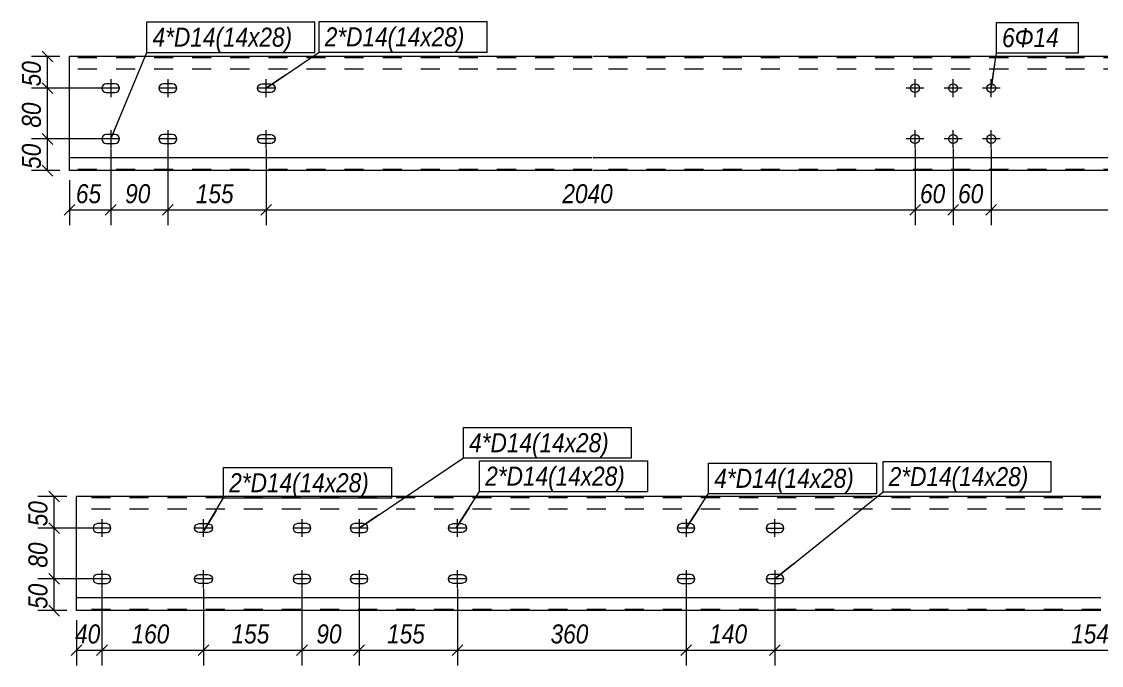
# Model space of a CAD drawing. Header units: millimetres. Extents: x 181 to 4047, y 165 to 2266.
# Drawn here: x 1724.9 to 1838.3, y 269.4 to 337 of the extents above; entities that cross this region are included whole.
import ezdxf

# ---------------------------------------------------------------- set-up
doc = ezdxf.new("R2010")
doc.units = ezdxf.units.MM
doc.linetypes.add('XKITLINE00', pattern=[0])
doc.linetypes.add('XKITLINE02', pattern=[4, 2, -2])
for name, color, linetype, lineweight in [('Bolt', 7, 'Continuous', 0), ('BoltMark', 3, 'Continuous', 0), ('Part', 2, 'Continuous', 0), ('Z-DIMENSIONS', 1, 'Continuous', 0)]:
    doc.layers.add(name, color=color, linetype=linetype, lineweight=lineweight)
doc.styles.add('Arial Italic', font='ariali.ttf')

msp = doc.modelspace()

# ---------------------------------------------------------------- linework, layer by layer
at = {"layer": 'Bolt', "color": 3, "linetype": 'XKITLINE00', "lineweight": 0}
for p, q in [((1733.4, 330.17), (1733.37, 329.99)), ((1733.37, 329.99), (1733.37, 329.99)), ((1733.37, 329.99), (1733.4, 329.81)), ((1735.23, 329.99), (1733.37, 329.99)), ((1733.5, 330.32), (1733.4, 330.17)), ((1733.66, 330.42), (1733.5, 330.32)), ((1733.83, 330.46), (1733.66, 330.42)), ((1734.77, 330.46), (1733.83, 330.46)), ((1734.3, 330.93), (1734.3, 329.06)), ((1734.95, 330.42), (1734.77, 330.46)), ((1735.1, 330.32), (1734.95, 330.42)), ((1735.2, 330.17), (1735.1, 330.32)), ((1735.23, 329.99), (1735.2, 330.17)), ((1735.2, 329.81), (1735.23, 329.99)), ((1735.23, 329.99), (1735.23, 329.99)), ((1739.4, 330.17), (1739.37, 329.99)), ((1739.37, 329.99), (1739.37, 329.99)), ((1739.37, 329.99), (1739.4, 329.81)), ((1741.23, 329.99), (1739.37, 329.99)), ((1739.5, 330.32), (1739.4, 330.17)), ((1739.66, 330.42), (1739.5, 330.32)), ((1739.83, 330.46), (1739.66, 330.42)), ((1740.77, 330.46), (1739.83, 330.46)), ((1740.3, 330.93), (1740.3, 329.06)), ((1740.95, 330.42), (1740.77, 330.46)), ((1741.1, 330.32), (1740.95, 330.42)), ((1741.2, 330.17), (1741.1, 330.32)), ((1741.23, 329.99), (1741.2, 330.17)), ((1741.2, 329.81), (1741.23, 329.99)), ((1741.23, 329.99), (1741.23, 329.99)), ((1749.7, 329.99), (1749.74, 330.17)), ((1749.74, 329.81), (1749.7, 329.99)), ((1749.7, 329.99), (1749.7, 329.99)), ((1751.57, 329.99), (1749.7, 329.99)), ((1749.74, 330.17), (1749.84, 330.32)), ((1749.84, 330.32), (1749.99, 330.42)), ((1749.99, 330.42), (1750.17, 330.46)), ((1750.17, 330.46), (1751.1, 330.46)), ((1750.63, 329.06), (1750.63, 330.93)), ((1751.1, 330.46), (1751.28, 330.42)), ((1751.28, 330.42), (1751.43, 330.32)), ((1751.43, 330.32), (1751.53, 330.17)), ((1751.53, 330.17), (1751.57, 329.99)), ((1751.57, 329.99), (1751.53, 329.81)), ((1751.57, 329.99), (1751.57, 329.99)), ((1819.7, 329.99), (1817.83, 329.99)), ((1818.76, 329.06), (1818.76, 330.93)), ((1823.7, 329.99), (1821.83, 329.99)), ((1822.76, 329.06), (1822.76, 330.93)), ((1827.7, 329.99), (1825.83, 329.99)), ((1826.76, 329.06), (1826.76, 330.93)), ((1733.4, 329.81), (1733.5, 329.66)), ((1733.5, 329.66), (1733.66, 329.56)), ((1733.66, 329.56), (1733.83, 329.53)), ((1733.83, 329.53), (1734.77, 329.53)), ((1734.77, 329.53), (1734.95, 329.56)), ((1734.95, 329.56), (1735.1, 329.66)), ((1735.1, 329.66), (1735.2, 329.81)), ((1739.4, 329.81), (1739.5, 329.66)), ((1739.5, 329.66), (1739.66, 329.56)), ((1739.66, 329.56), (1739.83, 329.53)), ((1739.83, 329.53), (1740.77, 329.53)), ((1740.77, 329.53), (1740.95, 329.56)), ((1740.95, 329.56), (1741.1, 329.66)), ((1741.1, 329.66), (1741.2, 329.81)), ((1749.84, 329.66), (1749.74, 329.81)), ((1749.99, 329.56), (1749.84, 329.66)), ((1750.17, 329.53), (1749.99, 329.56)), ((1751.1, 329.53), (1750.17, 329.53)), ((1751.28, 329.56), (1751.1, 329.53)), ((1751.43, 329.66), (1751.28, 329.56)), ((1751.53, 329.81), (1751.43, 329.66)), ((1734.3, 325.59), (1734.3, 323.73)), ((1740.3, 325.59), (1740.3, 323.73)), ((1750.63, 323.73), (1750.63, 325.59)), ((1818.76, 323.73), (1818.76, 325.59)), ((1822.76, 323.73), (1822.76, 325.59)), ((1826.76, 323.73), (1826.76, 325.59)), ((1733.4, 324.84), (1733.37, 324.66)), ((1733.37, 324.66), (1733.37, 324.66)), ((1733.37, 324.66), (1733.4, 324.48)), ((1735.23, 324.66), (1733.37, 324.66)), ((1733.5, 324.99), (1733.4, 324.84)), ((1733.4, 324.48), (1733.5, 324.33)), ((1733.66, 325.09), (1733.5, 324.99)), ((1733.5, 324.33), (1733.66, 324.23)), ((1733.83, 325.13), (1733.66, 325.09)), ((1734.77, 325.13), (1733.83, 325.13)), ((1734.95, 325.09), (1734.77, 325.13)), ((1735.1, 324.99), (1734.95, 325.09)), ((1734.95, 324.23), (1735.1, 324.33)), ((1735.2, 324.84), (1735.1, 324.99)), ((1735.1, 324.33), (1735.2, 324.48)), ((1735.23, 324.66), (1735.2, 324.84)), ((1735.2, 324.48), (1735.23, 324.66)), ((1735.23, 324.66), (1735.23, 324.66)), ((1739.4, 324.84), (1739.37, 324.66)), ((1739.37, 324.66), (1739.37, 324.66)), ((1739.37, 324.66), (1739.4, 324.48)), ((1741.23, 324.66), (1739.37, 324.66)), ((1739.5, 324.99), (1739.4, 324.84)), ((1739.4, 324.48), (1739.5, 324.33)), ((1739.66, 325.09), (1739.5, 324.99)), ((1739.5, 324.33), (1739.66, 324.23)), ((1739.83, 325.13), (1739.66, 325.09)), ((1740.77, 325.13), (1739.83, 325.13)), ((1740.95, 325.09), (1740.77, 325.13)), ((1741.1, 324.99), (1740.95, 325.09)), ((1740.95, 324.23), (1741.1, 324.33)), ((1741.2, 324.84), (1741.1, 324.99)), ((1741.1, 324.33), (1741.2, 324.48)), ((1741.23, 324.66), (1741.2, 324.84)), ((1741.2, 324.48), (1741.23, 324.66)), ((1741.23, 324.66), (1741.23, 324.66)), ((1749.7, 324.66), (1749.74, 324.84)), ((1749.74, 324.48), (1749.7, 324.66)), ((1749.7, 324.66), (1749.7, 324.66)), ((1751.57, 324.66), (1749.7, 324.66)), ((1749.74, 324.84), (1749.84, 324.99)), ((1749.84, 324.33), (1749.74, 324.48)), ((1749.84, 324.99), (1749.99, 325.09)), ((1749.99, 324.23), (1749.84, 324.33)), ((1749.99, 325.09), (1750.17, 325.13)), ((1750.17, 325.13), (1751.1, 325.13)), ((1751.1, 325.13), (1751.28, 325.09)), ((1751.28, 325.09), (1751.43, 324.99)), ((1751.43, 324.33), (1751.28, 324.23)), ((1751.43, 324.99), (1751.53, 324.84)), ((1751.53, 324.48), (1751.43, 324.33)), ((1751.53, 324.84), (1751.57, 324.66)), ((1751.57, 324.66), (1751.53, 324.48)), ((1751.57, 324.66), (1751.57, 324.66)), ((1819.7, 324.66), (1817.83, 324.66)), ((1823.7, 324.66), (1821.83, 324.66)), ((1827.7, 324.66), (1825.83, 324.66)), ((1733.66, 324.23), (1733.83, 324.19)), ((1733.83, 324.19), (1734.77, 324.19)), ((1734.77, 324.19), (1734.95, 324.23)), ((1739.66, 324.23), (1739.83, 324.19)), ((1739.83, 324.19), (1740.77, 324.19)), ((1740.77, 324.19), (1740.95, 324.23)), ((1750.17, 324.19), (1749.99, 324.23)), ((1751.1, 324.19), (1750.17, 324.19)), ((1751.28, 324.23), (1751.1, 324.19)), ((1733.38, 284.73), (1733.38, 282.86)), ((1744.05, 282.86), (1744.05, 284.73)), ((1754.38, 284.73), (1754.38, 282.86)), ((1760.38, 284.73), (1760.38, 282.86)), ((1770.71, 282.86), (1770.71, 284.73)), ((1794.71, 284.73), (1794.71, 282.86)), ((1804.05, 282.86), (1804.05, 284.73)), ((1732.48, 283.97), (1732.45, 283.79)), ((1732.45, 283.79), (1732.45, 283.79)), ((1732.45, 283.79), (1732.48, 283.61)), ((1734.31, 283.79), (1732.45, 283.79)), ((1732.58, 284.12), (1732.48, 283.97)), ((1732.48, 283.61), (1732.58, 283.46)), ((1732.74, 284.22), (1732.58, 284.12)), ((1732.58, 283.46), (1732.74, 283.36)), ((1732.91, 284.26), (1732.74, 284.22)), ((1733.85, 284.26), (1732.91, 284.26)), ((1734.03, 284.22), (1733.85, 284.26)), ((1734.18, 284.12), (1734.03, 284.22)), ((1734.03, 283.36), (1734.18, 283.46)), ((1734.28, 283.97), (1734.18, 284.12)), ((1734.18, 283.46), (1734.28, 283.61)), ((1734.31, 283.79), (1734.28, 283.97)), ((1734.28, 283.61), (1734.31, 283.79)), ((1734.31, 283.79), (1734.31, 283.79)), ((1743.11, 283.79), (1743.15, 283.97)), ((1743.15, 283.61), (1743.11, 283.79)), ((1743.11, 283.79), (1743.11, 283.79)), ((1744.98, 283.79), (1743.11, 283.79)), ((1743.15, 283.97), (1743.25, 284.12)), ((1743.25, 283.46), (1743.15, 283.61)), ((1743.25, 284.12), (1743.4, 284.22)), ((1743.4, 283.36), (1743.25, 283.46)), ((1743.4, 284.22), (1743.58, 284.26)), ((1743.58, 284.26), (1744.51, 284.26)), ((1744.51, 284.26), (1744.69, 284.22)), ((1744.69, 284.22), (1744.84, 284.12)), ((1744.84, 283.46), (1744.69, 283.36)), ((1744.84, 284.12), (1744.94, 283.97)), ((1744.94, 283.61), (1744.84, 283.46)), ((1744.94, 283.97), (1744.98, 283.79)), ((1744.98, 283.79), (1744.94, 283.61)), ((1744.98, 283.79), (1744.98, 283.79)), ((1753.48, 283.97), (1753.45, 283.79)), ((1753.45, 283.79), (1753.45, 283.79)), ((1753.45, 283.79), (1753.48, 283.61)), ((1755.31, 283.79), (1753.45, 283.79)), ((1753.58, 284.12), (1753.48, 283.97)), ((1753.48, 283.61), (1753.58, 283.46)), ((1753.74, 284.22), (1753.58, 284.12)), ((1753.58, 283.46), (1753.74, 283.36)), ((1753.91, 284.26), (1753.74, 284.22)), ((1754.85, 284.26), (1753.91, 284.26)), ((1755.03, 284.22), (1754.85, 284.26)), ((1755.18, 284.12), (1755.03, 284.22)), ((1755.03, 283.36), (1755.18, 283.46)), ((1755.28, 283.97), (1755.18, 284.12)), ((1755.18, 283.46), (1755.28, 283.61)), ((1755.31, 283.79), (1755.28, 283.97)), ((1755.28, 283.61), (1755.31, 283.79)), ((1755.31, 283.79), (1755.31, 283.79)), ((1759.48, 283.97), (1759.45, 283.79)), ((1759.45, 283.79), (1759.45, 283.79)), ((1759.45, 283.79), (1759.48, 283.61)), ((1761.31, 283.79), (1759.45, 283.79)), ((1759.58, 284.12), (1759.48, 283.97)), ((1759.48, 283.61), (1759.58, 283.46)), ((1759.74, 284.22), (1759.58, 284.12)), ((1759.58, 283.46), (1759.74, 283.36)), ((1759.91, 284.26), (1759.74, 284.22)), ((1760.85, 284.26), (1759.91, 284.26)), ((1761.03, 284.22), (1760.85, 284.26)), ((1761.18, 284.12), (1761.03, 284.22)), ((1761.03, 283.36), (1761.18, 283.46)), ((1761.28, 283.97), (1761.18, 284.12)), ((1761.18, 283.46), (1761.28, 283.61)), ((1761.31, 283.79), (1761.28, 283.97)), ((1761.28, 283.61), (1761.31, 283.79)), ((1761.31, 283.79), (1761.31, 283.79)), ((1769.78, 283.79), (1769.82, 283.97)), ((1769.82, 283.61), (1769.78, 283.79)), ((1769.78, 283.79), (1769.78, 283.79)), ((1771.65, 283.79), (1769.78, 283.79)), ((1769.82, 283.97), (1769.92, 284.12)), ((1769.92, 283.46), (1769.82, 283.61)), ((1769.92, 284.12), (1770.07, 284.22)), ((1770.07, 283.36), (1769.92, 283.46)), ((1770.07, 284.22), (1770.25, 284.26)), ((1770.25, 284.26), (1771.18, 284.26)), ((1771.18, 284.26), (1771.36, 284.22)), ((1771.36, 284.22), (1771.51, 284.12)), ((1771.51, 283.46), (1771.36, 283.36)), ((1771.51, 284.12), (1771.61, 283.97)), ((1771.61, 283.61), (1771.51, 283.46)), ((1771.61, 283.97), (1771.65, 283.79)), ((1771.65, 283.79), (1771.61, 283.61)), ((1771.65, 283.79), (1771.65, 283.79)), ((1793.82, 283.97), (1793.78, 283.79)), ((1793.78, 283.79), (1793.78, 283.79)), ((1793.78, 283.79), (1793.82, 283.61)), ((1795.65, 283.79), (1793.78, 283.79)), ((1793.92, 284.12), (1793.82, 283.97)), ((1793.82, 283.61), (1793.92, 283.46)), ((1794.07, 284.22), (1793.92, 284.12)), ((1793.92, 283.46), (1794.07, 283.36)), ((1794.25, 284.26), (1794.07, 284.22)), ((1795.18, 284.26), (1794.25, 284.26)), ((1795.36, 284.22), (1795.18, 284.26)), ((1795.51, 284.12), (1795.36, 284.22)), ((1795.36, 283.36), (1795.51, 283.46)), ((1795.61, 283.97), (1795.51, 284.12)), ((1795.51, 283.46), (1795.61, 283.61)), ((1795.65, 283.79), (1795.61, 283.97)), ((1795.61, 283.61), (1795.65, 283.79)), ((1795.65, 283.79), (1795.65, 283.79)), ((1803.15, 283.97), (1803.11, 283.79)), ((1803.11, 283.79), (1803.11, 283.79)), ((1803.11, 283.79), (1803.15, 283.61)), ((1803.11, 283.79), (1804.98, 283.79)), ((1803.25, 284.12), (1803.15, 283.97)), ((1803.15, 283.61), (1803.25, 283.46)), ((1803.4, 284.22), (1803.25, 284.12)), ((1803.25, 283.46), (1803.4, 283.36)), ((1803.58, 284.26), (1803.4, 284.22)), ((1804.51, 284.26), (1803.58, 284.26)), ((1804.69, 284.22), (1804.51, 284.26)), ((1804.84, 284.12), (1804.69, 284.22)), ((1804.69, 283.36), (1804.84, 283.46)), ((1804.94, 283.97), (1804.84, 284.12)), ((1804.84, 283.46), (1804.94, 283.61)), ((1804.98, 283.79), (1804.94, 283.97)), ((1804.94, 283.61), (1804.98, 283.79)), ((1804.98, 283.79), (1804.98, 283.79)), ((1732.74, 283.36), (1732.91, 283.33)), ((1732.91, 283.33), (1733.85, 283.33)), ((1733.85, 283.33), (1734.03, 283.36)), ((1743.58, 283.33), (1743.4, 283.36)), ((1744.51, 283.33), (1743.58, 283.33)), ((1744.69, 283.36), (1744.51, 283.33)), ((1753.74, 283.36), (1753.91, 283.33)), ((1753.91, 283.33), (1754.85, 283.33)), ((1754.85, 283.33), (1755.03, 283.36)), ((1759.74, 283.36), (1759.91, 283.33)), ((1759.91, 283.33), (1760.85, 283.33)), ((1760.85, 283.33), (1761.03, 283.36)), ((1770.25, 283.33), (1770.07, 283.36)), ((1771.18, 283.33), (1770.25, 283.33)), ((1771.36, 283.36), (1771.18, 283.33)), ((1794.07, 283.36), (1794.25, 283.33)), ((1794.25, 283.33), (1795.18, 283.33)), ((1795.18, 283.33), (1795.36, 283.36)), ((1803.4, 283.36), (1803.58, 283.33)), ((1803.58, 283.33), (1804.51, 283.33)), ((1804.51, 283.33), (1804.69, 283.36)), ((1732.91, 278.93), (1732.74, 278.89)), ((1733.85, 278.93), (1732.91, 278.93)), ((1733.38, 279.39), (1733.38, 277.53)), ((1734.03, 278.89), (1733.85, 278.93)), ((1743.4, 278.89), (1743.58, 278.93)), ((1743.58, 278.93), (1744.51, 278.93)), ((1744.05, 277.53), (1744.05, 279.39)), ((1744.51, 278.93), (1744.69, 278.89)), ((1753.91, 278.93), (1753.74, 278.89)), ((1754.85, 278.93), (1753.91, 278.93)), ((1754.38, 279.39), (1754.38, 277.53)), ((1755.03, 278.89), (1754.85, 278.93)), ((1759.91, 278.93), (1759.74, 278.89)), ((1760.85, 278.93), (1759.91, 278.93)), ((1760.38, 279.39), (1760.38, 277.53)), ((1761.03, 278.89), (1760.85, 278.93)), ((1770.07, 278.89), (1770.25, 278.93)), ((1770.25, 278.93), (1771.18, 278.93)), ((1770.71, 277.53), (1770.71, 279.39)), ((1771.18, 278.93), (1771.36, 278.89)), ((1794.25, 278.93), (1794.07, 278.89)), ((1795.18, 278.93), (1794.25, 278.93)), ((1794.71, 279.39), (1794.71, 277.53)), ((1795.36, 278.89), (1795.18, 278.93)), ((1803.58, 278.93), (1803.4, 278.89)), ((1804.51, 278.93), (1803.58, 278.93)), ((1804.05, 279.39), (1804.05, 277.53)), ((1804.69, 278.89), (1804.51, 278.93)), ((1732.48, 278.64), (1732.45, 278.46)), ((1732.45, 278.46), (1732.45, 278.46)), ((1732.45, 278.46), (1732.48, 278.28)), ((1734.31, 278.46), (1732.45, 278.46)), ((1732.58, 278.79), (1732.48, 278.64)), ((1732.48, 278.28), (1732.58, 278.13)), ((1732.74, 278.89), (1732.58, 278.79)), ((1732.58, 278.13), (1732.74, 278.03)), ((1732.74, 278.03), (1732.91, 277.99)), ((1732.91, 277.99), (1733.85, 277.99)), ((1733.85, 277.99), (1734.03, 278.03)), ((1734.18, 278.79), (1734.03, 278.89)), ((1734.03, 278.03), (1734.18, 278.13)), ((1734.28, 278.64), (1734.18, 278.79)), ((1734.18, 278.13), (1734.28, 278.28)), ((1734.31, 278.46), (1734.28, 278.64)), ((1734.28, 278.28), (1734.31, 278.46)), ((1734.31, 278.46), (1734.31, 278.46)), ((1743.11, 278.46), (1743.15, 278.64)), ((1743.15, 278.28), (1743.11, 278.46)), ((1743.11, 278.46), (1743.11, 278.46)), ((1744.98, 278.46), (1743.11, 278.46)), ((1743.15, 278.64), (1743.25, 278.79)), ((1743.25, 278.13), (1743.15, 278.28)), ((1743.25, 278.79), (1743.4, 278.89)), ((1743.4, 278.03), (1743.25, 278.13)), ((1743.58, 277.99), (1743.4, 278.03)), ((1744.51, 277.99), (1743.58, 277.99)), ((1744.69, 278.03), (1744.51, 277.99)), ((1744.69, 278.89), (1744.84, 278.79)), ((1744.84, 278.13), (1744.69, 278.03)), ((1744.84, 278.79), (1744.94, 278.64)), ((1744.94, 278.28), (1744.84, 278.13)), ((1744.94, 278.64), (1744.98, 278.46)), ((1744.98, 278.46), (1744.94, 278.28)), ((1744.98, 278.46), (1744.98, 278.46)), ((1753.48, 278.64), (1753.45, 278.46)), ((1753.45, 278.46), (1753.45, 278.46)), ((1753.45, 278.46), (1753.48, 278.28)), ((1755.31, 278.46), (1753.45, 278.46)), ((1753.58, 278.79), (1753.48, 278.64)), ((1753.48, 278.28), (1753.58, 278.13)), ((1753.74, 278.89), (1753.58, 278.79)), ((1753.58, 278.13), (1753.74, 278.03)), ((1753.74, 278.03), (1753.91, 277.99)), ((1753.91, 277.99), (1754.85, 277.99)), ((1754.85, 277.99), (1755.03, 278.03)), ((1755.18, 278.79), (1755.03, 278.89)), ((1755.03, 278.03), (1755.18, 278.13)), ((1755.28, 278.64), (1755.18, 278.79)), ((1755.18, 278.13), (1755.28, 278.28)), ((1755.31, 278.46), (1755.28, 278.64)), ((1755.28, 278.28), (1755.31, 278.46)), ((1755.31, 278.46), (1755.31, 278.46)), ((1759.48, 278.64), (1759.45, 278.46)), ((1759.45, 278.46), (1759.45, 278.46)), ((1759.45, 278.46), (1759.48, 278.28)), ((1761.31, 278.46), (1759.45, 278.46)), ((1759.58, 278.79), (1759.48, 278.64)), ((1759.48, 278.28), (1759.58, 278.13)), ((1759.74, 278.89), (1759.58, 278.79)), ((1759.58, 278.13), (1759.74, 278.03)), ((1759.74, 278.03), (1759.91, 277.99)), ((1759.91, 277.99), (1760.85, 277.99)), ((1760.85, 277.99), (1761.03, 278.03)), ((1761.18, 278.79), (1761.03, 278.89)), ((1761.03, 278.03), (1761.18, 278.13)), ((1761.28, 278.64), (1761.18, 278.79)), ((1761.18, 278.13), (1761.28, 278.28)), ((1761.31, 278.46), (1761.28, 278.64)), ((1761.28, 278.28), (1761.31, 278.46)), ((1761.31, 278.46), (1761.31, 278.46)), ((1769.78, 278.46), (1769.82, 278.64)), ((1769.82, 278.28), (1769.78, 278.46)), ((1769.78, 278.46), (1769.78, 278.46)), ((1771.65, 278.46), (1769.78, 278.46)), ((1769.82, 278.64), (1769.92, 278.79)), ((1769.92, 278.13), (1769.82, 278.28)), ((1769.92, 278.79), (1770.07, 278.89)), ((1770.07, 278.03), (1769.92, 278.13)), ((1770.25, 277.99), (1770.07, 278.03)), ((1771.18, 277.99), (1770.25, 277.99)), ((1771.36, 278.03), (1771.18, 277.99)), ((1771.36, 278.89), (1771.51, 278.79)), ((1771.51, 278.13), (1771.36, 278.03)), ((1771.51, 278.79), (1771.61, 278.64)), ((1771.61, 278.28), (1771.51, 278.13)), ((1771.61, 278.64), (1771.65, 278.46)), ((1771.65, 278.46), (1771.61, 278.28)), ((1771.65, 278.46), (1771.65, 278.46)), ((1793.82, 278.64), (1793.78, 278.46)), ((1793.78, 278.46), (1793.78, 278.46)), ((1793.78, 278.46), (1793.82, 278.28)), ((1795.65, 278.46), (1793.78, 278.46)), ((1793.92, 278.79), (1793.82, 278.64)), ((1793.82, 278.28), (1793.92, 278.13)), ((1794.07, 278.89), (1793.92, 278.79)), ((1793.92, 278.13), (1794.07, 278.03)), ((1794.07, 278.03), (1794.25, 277.99)), ((1794.25, 277.99), (1795.18, 277.99)), ((1795.18, 277.99), (1795.36, 278.03)), ((1795.51, 278.79), (1795.36, 278.89)), ((1795.36, 278.03), (1795.51, 278.13)), ((1795.61, 278.64), (1795.51, 278.79)), ((1795.51, 278.13), (1795.61, 278.28)), ((1795.65, 278.46), (1795.61, 278.64)), ((1795.61, 278.28), (1795.65, 278.46)), ((1795.65, 278.46), (1795.65, 278.46)), ((1803.15, 278.64), (1803.11, 278.46)), ((1803.11, 278.46), (1803.11, 278.46)), ((1803.11, 278.46), (1803.15, 278.28)), ((1804.98, 278.46), (1803.11, 278.46)), ((1803.25, 278.79), (1803.15, 278.64)), ((1803.15, 278.28), (1803.25, 278.13)), ((1803.4, 278.89), (1803.25, 278.79)), ((1803.25, 278.13), (1803.4, 278.03)), ((1803.4, 278.03), (1803.58, 277.99)), ((1803.58, 277.99), (1804.51, 277.99)), ((1804.51, 277.99), (1804.69, 278.03)), ((1804.84, 278.79), (1804.69, 278.89)), ((1804.69, 278.03), (1804.84, 278.13)), ((1804.94, 278.64), (1804.84, 278.79)), ((1804.84, 278.13), (1804.94, 278.28)), ((1804.98, 278.46), (1804.94, 278.64)), ((1804.94, 278.28), (1804.98, 278.46)), ((1804.98, 278.46), (1804.98, 278.46))]:
    msp.add_line(p, q, dxfattribs=at)
for centre in [(1818.76, 329.99), (1822.76, 329.99), (1826.76, 329.99), (1818.76, 324.66), (1822.76, 324.66), (1826.76, 324.66)]:
    msp.add_circle(centre, 0.467, dxfattribs=at)
at = {"layer": 'BoltMark', "color": 3, "linetype": 'XKITLINE00', "lineweight": 0}
for p, q in [((1738.1, 336.95), (1755.75, 336.95)), ((1738.1, 333.75), (1738.1, 336.95)), ((1755.75, 333.75), (1755.75, 336.95)), ((1756.18, 336.98), (1773.84, 336.98)), ((1756.18, 333.78), (1756.18, 336.98)), ((1773.84, 333.78), (1773.84, 336.98)), ((1827.3, 336.9), (1835.92, 336.9)), ((1827.3, 333.7), (1827.3, 336.9)), ((1835.92, 333.7), (1835.92, 336.9)), ((1734.3, 324.66), (1738.1, 333.75)), ((1738.1, 333.75), (1755.75, 333.75)), ((1750.63, 329.99), (1756.18, 333.78)), ((1756.18, 333.78), (1773.84, 333.78)), ((1826.76, 329.99), (1827.3, 333.7)), ((1827.3, 333.7), (1835.92, 333.7)), ((1827.12, 332.47), (1826.76, 329.99)), ((1752.7, 331.4), (1750.63, 329.99)), ((1735.26, 326.97), (1734.3, 324.66)), ((1771.34, 294.36), (1789, 294.36)), ((1771.34, 291.16), (1771.34, 294.36)), ((1789, 291.16), (1789, 294.36)), ((1760.38, 283.79), (1771.34, 291.16)), ((1771.34, 291.16), (1789, 291.16)), ((1773.03, 290.85), (1790.69, 290.85)), ((1773.03, 287.65), (1773.03, 290.85)), ((1790.69, 287.65), (1790.69, 290.85)), ((1797.08, 290.62), (1814.73, 290.62)), ((1797.08, 287.42), (1797.08, 290.62)), ((1814.73, 287.42), (1814.73, 290.62)), ((1815.4, 290.8), (1833.06, 290.8)), ((1815.4, 287.6), (1815.4, 290.8)), ((1833.06, 287.6), (1833.06, 290.8)), ((1746.15, 290.16), (1763.81, 290.16)), ((1746.15, 286.96), (1746.15, 290.16)), ((1763.81, 286.96), (1763.81, 290.16)), ((1744.08, 283.5), (1746.15, 286.96)), ((1746.15, 286.96), (1763.81, 286.96)), ((1770.59, 283.81), (1773.03, 287.65)), ((1773.03, 287.65), (1790.69, 287.65)), ((1794.71, 283.79), (1797.08, 287.42)), ((1797.08, 287.42), (1814.73, 287.42)), ((1804.05, 278.46), (1815.4, 287.6)), ((1815.4, 287.6), (1833.06, 287.6)), ((1771.93, 285.92), (1770.59, 283.81)), ((1796.08, 285.89), (1794.71, 283.79)), ((1745.36, 285.65), (1744.08, 283.5)), ((1762.45, 285.19), (1760.38, 283.79)), ((1805.99, 280.03), (1804.05, 278.46))]:
    msp.add_line(p, q, dxfattribs=at)
at = {"layer": 'Part', "color": 2, "linetype": 'XKITLINE00', "lineweight": 0}
for p, q in [((1784.86, 333.33), (1729.97, 333.33)), ((1729.97, 321.33), (1729.97, 333.33)), ((1860.56, 333.33), (1784.96, 333.33)), ((1784.86, 322.66), (1729.97, 322.66)), ((1860.56, 322.66), (1784.96, 322.66)), ((1784.86, 321.33), (1729.97, 321.33)), ((1860.56, 321.33), (1784.96, 321.33)), ((1838.28, 287.13), (1730.71, 287.13)), ((1730.71, 275.13), (1730.71, 287.13)), ((1838.28, 276.46), (1730.71, 276.46)), ((1838.28, 275.13), (1730.71, 275.13))]:
    msp.add_line(p, q, dxfattribs=at)
at = {"layer": 'Part', "color": 7, "linetype": 'XKITLINE02', "lineweight": 0}
for p, q in [((1784.86, 333.19), (1729.97, 333.19)), ((1860.56, 333.19), (1784.96, 333.19)), ((1784.86, 331.99), (1729.97, 331.99)), ((1860.56, 331.99), (1784.96, 331.99)), ((1784.86, 321.46), (1729.97, 321.46)), ((1860.56, 321.46), (1784.96, 321.46)), ((1838.28, 286.99), (1730.71, 286.99)), ((1838.28, 285.79), (1730.71, 285.79)), ((1838.28, 275.26), (1730.71, 275.26))]:
    msp.add_line(p, q, dxfattribs=at)
at = {"layer": 'Z-DIMENSIONS', "color": 4, "linetype": 'XKITLINE00', "lineweight": 0}
for p, q in [((1727.11, 333.89), (1728.24, 332.76)), ((1728.97, 333.33), (1725.97, 333.33)), ((1727.67, 329.99), (1727.67, 333.33)), ((1733.3, 329.99), (1725.97, 329.99)), ((1733.3, 329.99), (1725.97, 329.99)), ((1727.11, 330.56), (1728.24, 329.43)), ((1727.11, 330.56), (1728.24, 329.43)), ((1727.67, 324.66), (1727.67, 329.99)), ((1733.3, 324.66), (1725.97, 324.66)), ((1733.3, 324.66), (1725.97, 324.66)), ((1727.11, 325.22), (1728.24, 324.09)), ((1727.11, 325.22), (1728.24, 324.09)), ((1727.67, 321.33), (1727.67, 324.66)), ((1734.3, 323.66), (1734.3, 315.61)), ((1734.3, 323.66), (1734.3, 315.61)), ((1740.3, 323.66), (1740.3, 315.61)), ((1740.3, 323.66), (1740.3, 315.61)), ((1750.63, 323.66), (1750.63, 315.61)), ((1750.63, 323.66), (1750.63, 315.61)), ((1818.76, 323.66), (1818.76, 315.61)), ((1818.76, 323.66), (1818.76, 315.61)), ((1822.76, 323.66), (1822.76, 315.61)), ((1822.76, 323.66), (1822.76, 315.61)), ((1826.76, 323.66), (1826.76, 315.61)), ((1826.76, 323.66), (1826.76, 315.61)), ((1728.97, 321.33), (1725.97, 321.33)), ((1727.11, 321.89), (1728.24, 320.76)), ((1729.97, 320.33), (1729.97, 315.61)), ((1730.53, 317.78), (1729.4, 316.65)), ((1734.87, 317.78), (1733.73, 316.65)), ((1734.87, 317.78), (1733.73, 316.65)), ((1740.87, 317.78), (1739.73, 316.65)), ((1740.87, 317.78), (1739.73, 316.65)), ((1751.2, 317.78), (1750.07, 316.65)), ((1751.2, 317.78), (1750.07, 316.65)), ((1819.33, 317.78), (1818.2, 316.65)), ((1819.33, 317.78), (1818.2, 316.65)), ((1823.33, 317.78), (1822.2, 316.65)), ((1823.33, 317.78), (1822.2, 316.65)), ((1827.33, 317.78), (1826.2, 316.65)), ((1827.33, 317.78), (1826.2, 316.65)), ((1729.97, 317.21), (1734.3, 317.21)), ((1734.3, 317.21), (1740.3, 317.21)), ((1740.3, 317.21), (1750.63, 317.21)), ((1750.63, 317.21), (1818.76, 317.21)), ((1818.76, 317.21), (1822.76, 317.21)), ((1822.76, 317.21), (1826.76, 317.21)), ((1826.76, 317.21), (1894.46, 317.21)), ((1729.71, 287.13), (1726.66, 287.13)), ((1727.79, 287.69), (1728.92, 286.56)), ((1728.36, 283.79), (1728.36, 287.13)), ((1732.38, 283.79), (1726.66, 283.79)), ((1732.38, 283.79), (1726.66, 283.79)), ((1727.79, 284.36), (1728.92, 283.23)), ((1727.79, 284.36), (1728.92, 283.23)), ((1728.36, 278.46), (1728.36, 283.79)), ((1727.79, 279.02), (1728.92, 277.89)), ((1727.79, 279.02), (1728.92, 277.89)), ((1732.38, 278.46), (1726.66, 278.46)), ((1732.38, 278.46), (1726.66, 278.46)), ((1728.36, 275.13), (1728.36, 278.46)), ((1733.38, 277.46), (1733.38, 269.38)), ((1733.38, 277.46), (1733.38, 269.38)), ((1744.05, 277.46), (1744.05, 269.38)), ((1744.05, 277.46), (1744.05, 269.38)), ((1754.38, 277.46), (1754.38, 269.38)), ((1754.38, 277.46), (1754.38, 269.38)), ((1760.38, 277.46), (1760.38, 269.38)), ((1760.38, 277.46), (1760.38, 269.38)), ((1770.71, 277.46), (1770.71, 269.38)), ((1770.71, 277.46), (1770.71, 269.38)), ((1794.71, 277.46), (1794.71, 269.38)), ((1794.71, 277.46), (1794.71, 269.38)), ((1804.05, 277.46), (1804.05, 269.38)), ((1804.05, 277.46), (1804.05, 269.38)), ((1727.79, 275.69), (1728.92, 274.56)), ((1729.71, 275.13), (1726.66, 275.13)), ((1730.71, 274.13), (1730.71, 269.38)), ((1731.28, 271.54), (1730.15, 270.41)), ((1733.95, 271.54), (1732.81, 270.41)), ((1733.95, 271.54), (1732.81, 270.41)), ((1744.61, 271.54), (1743.48, 270.41)), ((1744.61, 271.54), (1743.48, 270.41)), ((1754.95, 271.54), (1753.81, 270.41)), ((1754.95, 271.54), (1753.81, 270.41)), ((1760.95, 271.54), (1759.81, 270.41)), ((1760.95, 271.54), (1759.81, 270.41)), ((1771.28, 271.54), (1770.15, 270.41)), ((1771.28, 271.54), (1770.15, 270.41)), ((1795.28, 271.54), (1794.15, 270.41)), ((1795.28, 271.54), (1794.15, 270.41)), ((1804.61, 271.54), (1803.48, 270.41)), ((1804.61, 271.54), (1803.48, 270.41)), ((1730.71, 270.98), (1733.38, 270.98)), ((1733.38, 270.98), (1744.05, 270.98)), ((1744.05, 270.98), (1754.38, 270.98)), ((1754.38, 270.98), (1760.38, 270.98)), ((1760.38, 270.98), (1770.71, 270.98)), ((1770.71, 270.98), (1794.71, 270.98)), ((1794.71, 270.98), (1804.05, 270.98)), ((1804.05, 270.98), (1872.18, 270.98))]:
    msp.add_line(p, q, dxfattribs=at)
at = {"layer": 'Z-DIMENSIONS', "color": 3}
for p in [(1727.67, 333.33), (1727.67, 329.99), (1727.67, 329.99), (1727.67, 324.66), (1727.67, 324.66), (1727.67, 321.33), (1729.97, 317.21), (1734.3, 317.21), (1734.3, 317.21), (1740.3, 317.21), (1740.3, 317.21), (1750.63, 317.21), (1750.63, 317.21), (1818.76, 317.21), (1818.76, 317.21), (1822.76, 317.21), (1822.76, 317.21), (1826.76, 317.21), (1826.76, 317.21), (1728.36, 287.13), (1728.36, 283.79), (1728.36, 283.79), (1728.36, 278.46), (1728.36, 278.46), (1728.36, 275.13), (1730.71, 270.98), (1733.38, 270.98), (1733.38, 270.98), (1744.05, 270.98), (1744.05, 270.98), (1754.38, 270.98), (1754.38, 270.98), (1760.38, 270.98), (1760.38, 270.98), (1770.71, 270.98), (1770.71, 270.98), (1794.71, 270.98), (1794.71, 270.98), (1804.05, 270.98), (1804.05, 270.98)]:
    msp.add_point(p, dxfattribs=at)

# ---------------------------------------------------------------- texts
at = {"layer": 'BoltMark', "color": 7, "style": 'Arial Italic', "width": 0.85}
for s, p in [('4*D14(14x28)', (1738.7, 334.35)), ('2*D14(14x28)', (1756.78, 334.38)), ('6Φ14 ', (1827.9, 334.3)), ('4*D14(14x28)', (1771.94, 291.76)), ('2*D14(14x28)', (1773.63, 288.25)), ('2*D14(14x28)', (1816, 288.2)), ('2*D14(14x28)', (1746.75, 287.56)), ('4*D14(14x28)', (1797.68, 288.02))]:
    msp.add_text(s, height=2, dxfattribs=at).set_placement(p)
at = {"layer": 'Z-DIMENSIONS', "color": 3, "style": 'Arial Italic', "width": 0.85}
for s, p in [('50', (1726.97, 330.18)), ('80', (1726.97, 325.84)), ('50', (1726.97, 321.51)), ('50', (1727.66, 283.98)), ('80', (1727.66, 279.64)), ('50', (1727.66, 275.31))]:
    msp.add_text(s, height=2, rotation=90.0002, dxfattribs=at).set_placement(p)
for s, p in [('65', (1730.65, 317.91)), ('90', (1735.82, 317.91)), ('155', (1743.24, 317.91)), ('2040', (1781.73, 317.91)), ('60', (1819.28, 317.91)), ('60', (1823.28, 317.91)), ('40', (1730.56, 271.68)), ('160', (1736.49, 271.68)), ('155', (1746.99, 271.68)), ('90', (1755.9, 271.68)), ('155', (1763.32, 271.68)), ('360', (1780.49, 271.68)), ('140', (1797.16, 271.68)), ('1540', (1835.15, 271.68))]:
    msp.add_text(s, height=2, dxfattribs=at).set_placement(p)

doc.saveas('drawing.dxf')
